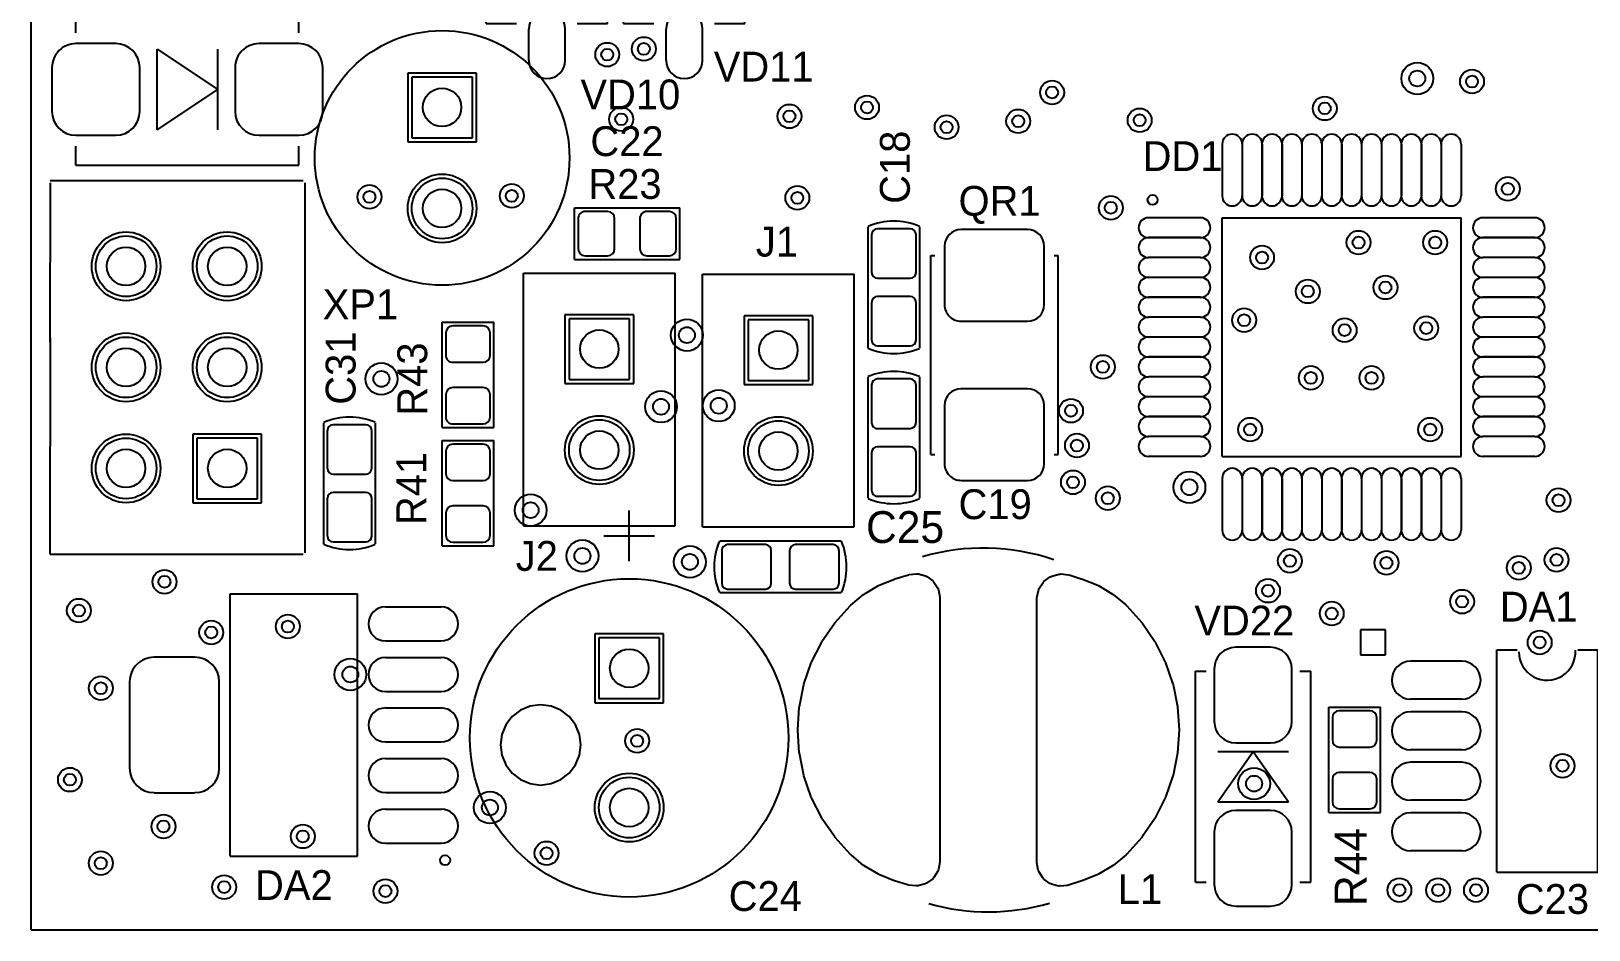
# Model space of a CAD drawing. Header units: millimetres. Extents: x 50.8 to 111.8, y 76.2 to 121.4.
# Drawn here: x 50.8 to 89.94, y 76.2 to 98.79 of the extents above; entities that cross this region are included whole.
import ezdxf

# ---------------------------------------------------------------- set-up
doc = ezdxf.new("R2010")
doc.units = ezdxf.units.MM
for name, color, linetype in [('KeepOutLayer', 6, 'Continuous'), ('MultiLayer', 9, 'Continuous'), ('TopOverlay', 2, 'Continuous'), ('TopSolder', 216, 'Continuous')]:
    doc.layers.add(name, color=color, linetype=linetype)

# ---------------------------------------------------------------- blocks, each defined once
blk = doc.blocks.new('CC0603_3M_19')
at = {"layer": 'TopOverlay'}
for p, q in [((-1.526, 0.65), (1.524, 0.65)), ((-1.524, -0.648), (1.524, -0.648))]:
    blk.add_line(p, q, dxfattribs=at)
for centre, start, end in [((0.013, 0), 157.2, 202.7), ((-0.013, 0), 337.3, 22.8)]:
    blk.add_arc(centre, 1.676, start, end, dxfattribs=at)
at = {"layer": 'TopSolder'}
for p, q in [((-1.473, 0.411), (-1.473, -0.411)), ((-0.376, 0.559), (-1.326, 0.559)), ((-0.229, -0.411), (-0.229, 0.411)), ((0.229, 0.411), (0.229, -0.411)), ((1.326, 0.559), (0.376, 0.559)), ((1.473, -0.411), (1.473, 0.411)), ((-1.326, -0.559), (-0.376, -0.559)), ((0.376, -0.559), (1.326, -0.559))]:
    blk.add_line(p, q, dxfattribs=at)
for centre in [(-0.851, 0), (0.851, 0)]:
    blk.add_circle(centre, 0, dxfattribs=at)
for centre, start, end in [((-1.326, 0.411), 90, 180), ((-0.376, 0.411), 0, 90), ((0.376, 0.411), 90, 180), ((1.326, 0.411), 0, 90), ((-1.326, -0.411), 180, 270), ((-0.376, -0.411), 270, 0), ((0.376, -0.411), 180, 270), ((1.326, -0.411), 270, 0)]:
    blk.add_arc(centre, 0.147, start, end, dxfattribs=at)
blk = doc.blocks.new('CC0603_3M_20')
at = {"layer": 'TopOverlay'}
for p, q in [((1.524, 0.65), (-1.526, 0.65)), ((1.524, -0.648), (-1.524, -0.648))]:
    blk.add_line(p, q, dxfattribs=at)
for centre, start, end in [((0.013, 0), 157.2, 202.7), ((-0.013, 0), 337.3, 22.8)]:
    blk.add_arc(centre, 1.676, start, end, dxfattribs=at)
at = {"layer": 'TopSolder'}
for p, q in [((-1.473, 0.411), (-1.473, -0.411)), ((-0.376, 0.559), (-1.326, 0.559)), ((-0.229, -0.411), (-0.229, 0.411)), ((0.229, 0.411), (0.229, -0.411)), ((1.326, 0.559), (0.376, 0.559)), ((1.473, -0.411), (1.473, 0.411)), ((-1.326, -0.559), (-0.376, -0.559)), ((0.376, -0.559), (1.326, -0.559))]:
    blk.add_line(p, q, dxfattribs=at)
for centre in [(-0.851, 0), (0.851, 0)]:
    blk.add_circle(centre, 0, dxfattribs=at)
for centre, start, end in [((-1.326, 0.411), 90, 180), ((-0.376, 0.411), 0, 90), ((0.376, 0.411), 90, 180), ((1.326, 0.411), 0, 90), ((-1.326, -0.411), 180, 270), ((-0.376, -0.411), 270, 0), ((0.376, -0.411), 180, 270), ((1.326, -0.411), 270, 0)]:
    blk.add_arc(centre, 0.147, start, end, dxfattribs=at)
blk = doc.blocks.new('CC20X2_54_23')
at = {"layer": 'MultiLayer'}
for p, q in [((-0.762, 0.762), (-0.762, -0.762)), ((0.762, 0.762), (-0.762, 0.762)), ((0.762, -0.762), (0.762, 0.762)), ((-0.762, -0.762), (0.762, -0.762))]:
    blk.add_line(p, q, dxfattribs=at)
for centre, radius in [((0, 0), 0.4826), ((2.54, 0), 0.762), ((2.54, 0), 0.4826)]:
    blk.add_circle(centre, radius, dxfattribs=at)
at = {"layer": 'TopOverlay'}
for p, q in [((-3.048, -0.635), (-3.048, 0.635)), ((-2.413, 0), (-3.683, 0))]:
    blk.add_line(p, q, dxfattribs=at)
blk.add_circle((1.27, 0), 3.2, dxfattribs=at)
at = {"layer": 'TopSolder'}
for p, q in [((-0.8636, 0.8636), (-0.8636, -0.8636)), ((0.8636, 0.8636), (-0.8636, 0.8636)), ((0.8636, -0.8636), (0.8636, 0.8636)), ((-0.8636, -0.8636), (0.8636, -0.8636))]:
    blk.add_line(p, q, dxfattribs=at)
for centre, radius in [((2.54, 0), 0.8636), ((0, 0), 0.4826), ((2.54, 0), 0.4826)]:
    blk.add_circle(centre, radius, dxfattribs=at)
blk = doc.blocks.new('CC8X3_5_25')
at = {"layer": 'MultiLayer'}
for p, q in [((-0.762, 0.762), (-0.762, -0.762)), ((0.762, 0.762), (-0.762, 0.762)), ((0.762, -0.762), (0.762, 0.762)), ((-0.762, -0.762), (0.762, -0.762))]:
    blk.add_line(p, q, dxfattribs=at)
for centre, radius in [((0, 0), 0.483), ((3.5, 0), 0.762), ((3.5, 0), 0.483)]:
    blk.add_circle(centre, radius, dxfattribs=at)
at = {"layer": 'TopOverlay'}
for p, q in [((-3.33, -0.635), (-3.33, 0.635)), ((-2.695, 0), (-3.965, 0))]:
    blk.add_line(p, q, dxfattribs=at)
blk.add_circle((1.75, 0), 4, dxfattribs=at)
at = {"layer": 'TopSolder'}
for p, q in [((-0.864, 0.864), (-0.864, -0.864)), ((0.864, 0.864), (-0.864, 0.864)), ((0.864, -0.864), (0.864, 0.864)), ((-0.864, -0.864), (0.864, -0.864))]:
    blk.add_line(p, q, dxfattribs=at)
for centre, radius in [((3.5, 0), 0.864), ((0, 0), 0.483), ((3.5, 0), 0.483)]:
    blk.add_circle(centre, radius, dxfattribs=at)
blk = doc.blocks.new('CC0603_3M_31')
at = {"layer": 'TopOverlay'}
for p, q in [((-1.526, 0.65), (1.524, 0.65)), ((-1.524, -0.648), (1.524, -0.648))]:
    blk.add_line(p, q, dxfattribs=at)
for centre, start, end in [((0.013, 0), 157.2, 202.7), ((-0.013, 0), 337.3, 22.8)]:
    blk.add_arc(centre, 1.676, start, end, dxfattribs=at)
at = {"layer": 'TopSolder'}
for p, q in [((-1.473, 0.411), (-1.473, -0.411)), ((-0.376, 0.559), (-1.326, 0.559)), ((-0.229, -0.411), (-0.229, 0.411)), ((0.229, 0.411), (0.229, -0.411)), ((1.326, 0.559), (0.376, 0.559)), ((1.473, -0.411), (1.473, 0.411)), ((-1.326, -0.559), (-0.376, -0.559)), ((0.376, -0.559), (1.326, -0.559))]:
    blk.add_line(p, q, dxfattribs=at)
for centre in [(-0.851, 0), (0.851, 0)]:
    blk.add_circle(centre, 0, dxfattribs=at)
for centre, start, end in [((-1.326, 0.411), 90, 180), ((-0.376, 0.411), 0, 90), ((0.376, 0.411), 90, 180), ((1.326, 0.411), 0, 90), ((-1.326, -0.411), 180, 270), ((-0.376, -0.411), 270, 0), ((0.376, -0.411), 180, 270), ((1.326, -0.411), 270, 0)]:
    blk.add_arc(centre, 0.147, start, end, dxfattribs=at)
blk = doc.blocks.new('SO_8_32')
at = {"layer": 'TopOverlay'}
for p, q in [((-0.762, 3.556), (-0.762, 4.064)), ((4.826, 4.064), (-0.762, 4.064)), ((4.826, 1.524), (4.826, 4.064)), ((-0.762, 1.524), (-0.762, 2.032)), ((4.826, 1.524), (-0.762, 1.524)), ((-0.635, -1.27), (-1.27, -1.27)), ((-1.27, -1.27), (-1.27, -1.905)), ((-0.635, -1.905), (-0.635, -1.27)), ((-1.27, -1.905), (-0.635, -1.905))]:
    blk.add_line(p, q, dxfattribs=at)
blk.add_arc((-0.71, 2.79), 0.71, 270, 93.8997, dxfattribs=at)
at = {"layer": 'TopSolder'}
for p, q in [((-0.477, 6.229), (-0.477, 4.947)), ((0.477, 6.229), (0.477, 4.947)), ((0.793, 6.229), (0.793, 4.947)), ((1.747, 6.229), (1.747, 4.947)), ((2.063, 6.229), (2.063, 4.947)), ((3.017, 6.229), (3.017, 4.947)), ((3.333, 6.229), (3.333, 4.947)), ((4.287, 6.229), (4.287, 4.947)), ((-0.477, 0.641), (-0.477, -0.641)), ((0.477, 0.641), (0.477, -0.641)), ((0.793, 0.641), (0.793, -0.641)), ((1.747, 0.641), (1.747, -0.641)), ((2.063, 0.641), (2.063, -0.641)), ((3.017, 0.641), (3.017, -0.641)), ((3.333, 0.641), (3.333, -0.641)), ((4.287, 0.641), (4.287, -0.641))]:
    blk.add_line(p, q, dxfattribs=at)
for centre in [(0, 5.588), (1.27, 5.588), (2.54, 5.588), (3.81, 5.588), (0, 0), (1.27, 0), (2.54, 0), (3.81, 0)]:
    blk.add_circle(centre, 0, dxfattribs=at)
for centre, start, end in [((0, 6.229), 360, 180), ((1.27, 6.229), 360, 180), ((2.54, 6.229), 360, 180), ((3.81, 6.229), 360, 180), ((0, 4.947), 180, 360), ((1.27, 4.947), 180, 360), ((2.54, 4.947), 180, 360), ((3.81, 4.947), 180, 360), ((0, 0.641), 360, 180), ((1.27, 0.641), 360, 180), ((2.54, 0.641), 360, 180), ((3.81, 0.641), 360, 180), ((0, -0.641), 180, 360), ((1.27, -0.641), 180, 360), ((2.54, -0.641), 180, 360), ((3.81, -0.641), 180, 360)]:
    blk.add_arc(centre, 0.477, start, end, dxfattribs=at)
blk = doc.blocks.new('SOT223_6_33')
at = {"layer": 'TopOverlay'}
for p, q in [((-1.6, 3.3), (-1.6, -3.3)), ((1.6, 3.3), (-1.6, 3.3)), ((1.6, 3.3), (1.6, -3.3)), ((1.6, -3.3), (-1.6, -3.3))]:
    blk.add_line(p, q, dxfattribs=at)
blk.add_circle((-3.8, 3.4), 0.125, dxfattribs=at)
at = {"layer": 'TopSolder'}
for p, q in [((-2.3, 2.967), (-3.7, 2.967)), ((-2.3, 2.113), (-3.7, 2.113)), ((-2.3, 1.697), (-3.7, 1.697)), ((3.512, 1.702), (2.488, 1.702)), ((-2.3, 0.843), (-3.7, 0.843)), ((1.873, 1.087), (1.873, -1.087)), ((4.127, -1.087), (4.127, 1.087)), ((-2.3, 0.427), (-3.7, 0.427)), ((-2.3, -0.427), (-3.7, -0.427)), ((-2.3, -0.843), (-3.7, -0.843)), ((-2.3, -1.697), (-3.7, -1.697)), ((2.488, -1.702), (3.512, -1.702)), ((-2.3, -2.113), (-3.7, -2.113)), ((-2.3, -2.967), (-3.7, -2.967))]:
    blk.add_line(p, q, dxfattribs=at)
for centre in [(-3, 2.54), (-3, 1.27), (-3, 0), (3, 0), (-3, -1.27), (-3, -2.54)]:
    blk.add_circle(centre, 0, dxfattribs=at)
for centre, radius, start, end in [((-3.7, 2.54), 0.427, 90, 270), ((-2.3, 2.54), 0.427, 270, 90), ((-3.7, 1.27), 0.427, 90, 270), ((-2.3, 1.27), 0.427, 270, 90), ((2.488, 1.087), 0.614, 90, 180), ((3.512, 1.087), 0.614, 0, 90), ((-3.7, 0), 0.427, 90, 270), ((-2.3, 0), 0.427, 270, 90), ((-3.7, -1.27), 0.427, 90, 270), ((-2.3, -1.27), 0.427, 270, 90), ((2.488, -1.087), 0.614, 180, 270), ((3.512, -1.087), 0.614, 270, 0), ((-3.7, -2.54), 0.427, 90, 270), ((-2.3, -2.54), 0.427, 270, 90)]:
    blk.add_arc(centre, radius, start, end, dxfattribs=at)
blk = doc.blocks.new('LQFP48_34')
at = {"layer": 'TopOverlay'}
for p, q in [((-3, 3), (3, 3)), ((-3, -3), (-3, 3)), ((3, -3), (3, 3)), ((-3, -3), (3, -3))]:
    blk.add_line(p, q, dxfattribs=at)
for centre, radius in [((-4.75, 3.45), 0.125), ((-2, 2), 0.3)]:
    blk.add_circle(centre, radius, dxfattribs=at)
at = {"layer": 'TopSolder'}
for p, q in [((-3.002, 4.85), (-3.002, 3.55)), ((-2.502, 4.85), (-2.502, 3.55)), ((-2.498, 4.85), (-2.498, 3.55)), ((-2.002, 4.85), (-2.002, 3.55)), ((-1.998, 4.85), (-1.998, 3.55)), ((-1.502, 4.85), (-1.502, 3.55)), ((-1.498, 4.85), (-1.498, 3.55)), ((-1.002, 4.85), (-1.002, 3.55)), ((-0.998, 4.85), (-0.998, 3.55)), ((-0.502, 4.85), (-0.502, 3.55)), ((-0.498, 4.85), (-0.498, 3.55)), ((-0.002, 4.85), (-0.002, 3.55)), ((0.002, 4.85), (0.002, 3.55)), ((0.498, 4.85), (0.498, 3.55)), ((0.502, 4.85), (0.502, 3.55)), ((0.998, 4.85), (0.998, 3.55)), ((1.002, 4.85), (1.002, 3.55)), ((1.498, 4.85), (1.498, 3.55)), ((1.502, 4.85), (1.502, 3.55)), ((1.998, 4.85), (1.998, 3.55)), ((2.002, 4.85), (2.002, 3.55)), ((2.498, 4.85), (2.498, 3.55)), ((2.502, 4.85), (2.502, 3.55)), ((3.002, 4.85), (3.002, 3.55)), ((-3.55, 3.002), (-4.85, 3.002)), ((4.85, 3.002), (3.55, 3.002)), ((-3.55, 2.502), (-4.85, 2.502)), ((-3.55, 2.498), (-4.85, 2.498)), ((4.85, 2.502), (3.55, 2.502)), ((4.85, 2.498), (3.55, 2.498)), ((-3.55, 2.002), (-4.85, 2.002)), ((-3.55, 1.998), (-4.85, 1.998)), ((4.85, 2.002), (3.55, 2.002)), ((4.85, 1.998), (3.55, 1.998)), ((-3.55, 1.502), (-4.85, 1.502)), ((-3.55, 1.498), (-4.85, 1.498)), ((4.85, 1.502), (3.55, 1.502)), ((4.85, 1.498), (3.55, 1.498)), ((-3.55, 1.002), (-4.85, 1.002)), ((-3.55, 0.998), (-4.85, 0.998)), ((4.85, 1.002), (3.55, 1.002)), ((4.85, 0.998), (3.55, 0.998)), ((-3.55, 0.502), (-4.85, 0.502)), ((-3.55, 0.498), (-4.85, 0.498)), ((4.85, 0.502), (3.55, 0.502)), ((4.85, 0.498), (3.55, 0.498)), ((-3.55, 0.002), (-4.85, 0.002)), ((4.85, 0.002), (3.55, 0.002)), ((-3.55, -0.002), (-4.85, -0.002)), ((4.85, -0.002), (3.55, -0.002)), ((-3.55, -0.498), (-4.85, -0.498)), ((-3.55, -0.502), (-4.85, -0.502)), ((4.85, -0.498), (3.55, -0.498)), ((4.85, -0.502), (3.55, -0.502)), ((-3.55, -0.998), (-4.85, -0.998)), ((-3.55, -1.002), (-4.85, -1.002)), ((4.85, -0.998), (3.55, -0.998)), ((4.85, -1.002), (3.55, -1.002)), ((-3.55, -1.498), (-4.85, -1.498)), ((-3.55, -1.502), (-4.85, -1.502)), ((4.85, -1.498), (3.55, -1.498)), ((4.85, -1.502), (3.55, -1.502)), ((-3.55, -1.998), (-4.85, -1.998)), ((-3.55, -2.002), (-4.85, -2.002)), ((4.85, -1.998), (3.55, -1.998)), ((4.85, -2.002), (3.55, -2.002)), ((-3.55, -2.498), (-4.85, -2.498)), ((-3.55, -2.502), (-4.85, -2.502)), ((4.85, -2.498), (3.55, -2.498)), ((4.85, -2.502), (3.55, -2.502)), ((-3.55, -3.002), (-4.85, -3.002)), ((4.85, -3.002), (3.55, -3.002)), ((-3.002, -3.55), (-3.002, -4.85)), ((-2.502, -3.55), (-2.502, -4.85)), ((-2.498, -3.55), (-2.498, -4.85)), ((-2.002, -3.55), (-2.002, -4.85)), ((-1.998, -3.55), (-1.998, -4.85)), ((-1.502, -3.55), (-1.502, -4.85)), ((-1.498, -3.55), (-1.498, -4.85)), ((-1.002, -3.55), (-1.002, -4.85)), ((-0.998, -3.55), (-0.998, -4.85)), ((-0.502, -3.55), (-0.502, -4.85)), ((-0.498, -3.55), (-0.498, -4.85)), ((-0.002, -3.55), (-0.002, -4.85)), ((0.002, -3.55), (0.002, -4.85)), ((0.498, -3.55), (0.498, -4.85)), ((0.502, -3.55), (0.502, -4.85)), ((0.998, -3.55), (0.998, -4.85)), ((1.002, -3.55), (1.002, -4.85)), ((1.498, -3.55), (1.498, -4.85)), ((1.502, -3.55), (1.502, -4.85)), ((1.998, -3.55), (1.998, -4.85)), ((2.002, -3.55), (2.002, -4.85)), ((2.498, -3.55), (2.498, -4.85)), ((2.502, -3.55), (2.502, -4.85)), ((3.002, -3.55), (3.002, -4.85))]:
    blk.add_line(p, q, dxfattribs=at)
for centre in [(-2.75, 4.2), (-2.25, 4.2), (-1.75, 4.2), (-1.25, 4.2), (-0.75, 4.2), (-0.25, 4.2), (0.25, 4.2), (0.75, 4.2), (1.25, 4.2), (1.75, 4.2), (2.25, 4.2), (2.75, 4.2), (-4.2, 2.75), (4.2, 2.75), (-4.2, 2.25), (4.2, 2.25), (-4.2, 1.75), (4.2, 1.75), (-4.2, 1.25), (4.2, 1.25), (-4.2, 0.75), (4.2, 0.75), (-4.2, 0.25), (4.2, 0.25), (-4.2, -0.25), (4.2, -0.25), (-4.2, -0.75), (4.2, -0.75), (-4.2, -1.25), (4.2, -1.25), (-4.2, -1.75), (4.2, -1.75), (-4.2, -2.25), (4.2, -2.25), (-4.2, -2.75), (4.2, -2.75), (-2.75, -4.2), (-2.25, -4.2), (-1.75, -4.2), (-1.25, -4.2), (-0.75, -4.2), (-0.25, -4.2), (0.25, -4.2), (0.75, -4.2), (1.25, -4.2), (1.75, -4.2), (2.25, -4.2), (2.75, -4.2)]:
    blk.add_circle(centre, 0, dxfattribs=at)
for centre, start, end in [((-2.75, 4.85), 0, 180), ((-2.25, 4.85), 0, 180), ((-1.75, 4.85), 0, 180), ((-1.25, 4.85), 0, 180), ((-0.75, 4.85), 0, 180), ((-0.25, 4.85), 0, 180), ((0.25, 4.85), 0, 180), ((0.75, 4.85), 0, 180), ((1.25, 4.85), 0, 180), ((1.75, 4.85), 0, 180), ((2.25, 4.85), 0, 180), ((2.75, 4.85), 0, 180), ((-2.75, 3.55), 180, 0), ((-2.25, 3.55), 180, 0), ((-1.75, 3.55), 180, 0), ((-1.25, 3.55), 180, 0), ((-0.75, 3.55), 180, 0), ((-0.25, 3.55), 180, 0), ((0.25, 3.55), 180, 0), ((0.75, 3.55), 180, 0), ((1.25, 3.55), 180, 0), ((1.75, 3.55), 180, 0), ((2.25, 3.55), 180, 0), ((2.75, 3.55), 180, 0), ((-4.85, 2.75), 90, 270), ((-3.55, 2.75), 270, 90), ((3.55, 2.75), 90, 270), ((4.85, 2.75), 270, 90), ((-4.85, 2.25), 90, 270), ((-3.55, 2.25), 270, 90), ((3.55, 2.25), 90, 270), ((4.85, 2.25), 270, 90), ((-4.85, 1.75), 90, 270), ((-3.55, 1.75), 270, 90), ((3.55, 1.75), 90, 270), ((4.85, 1.75), 270, 90), ((-4.85, 1.25), 90, 270), ((-3.55, 1.25), 270, 90), ((3.55, 1.25), 90, 270), ((4.85, 1.25), 270, 90), ((-4.85, 0.75), 90, 270), ((-3.55, 0.75), 270, 90), ((3.55, 0.75), 90, 270), ((4.85, 0.75), 270, 90), ((-4.85, 0.25), 90, 270), ((-3.55, 0.25), 270, 90), ((3.55, 0.25), 90, 270), ((4.85, 0.25), 270, 90), ((-4.85, -0.25), 90, 270), ((-3.55, -0.25), 270, 90), ((3.55, -0.25), 90, 270), ((4.85, -0.25), 270, 90), ((-4.85, -0.75), 90, 270), ((-3.55, -0.75), 270, 90), ((3.55, -0.75), 90, 270), ((4.85, -0.75), 270, 90), ((-4.85, -1.25), 90, 270), ((-3.55, -1.25), 270, 90), ((3.55, -1.25), 90, 270), ((4.85, -1.25), 270, 90), ((-4.85, -1.75), 90, 270), ((-3.55, -1.75), 270, 90), ((3.55, -1.75), 90, 270), ((4.85, -1.75), 270, 90), ((-4.85, -2.25), 90, 270), ((-3.55, -2.25), 270, 90), ((3.55, -2.25), 90, 270), ((4.85, -2.25), 270, 90), ((-4.85, -2.75), 90, 270), ((-3.55, -2.75), 270, 90), ((3.55, -2.75), 90, 270), ((4.85, -2.75), 270, 90), ((-2.75, -3.55), 0, 180), ((-2.25, -3.55), 0, 180), ((-1.75, -3.55), 0, 180), ((-1.25, -3.55), 0, 180), ((-0.75, -3.55), 0, 180), ((-0.25, -3.55), 0, 180), ((0.25, -3.55), 0, 180), ((0.75, -3.55), 0, 180), ((1.25, -3.55), 0, 180), ((1.75, -3.55), 0, 180), ((2.25, -3.55), 0, 180), ((2.75, -3.55), 0, 180), ((-2.75, -4.85), 180, 0), ((-2.25, -4.85), 180, 0), ((-1.75, -4.85), 180, 0), ((-1.25, -4.85), 180, 0), ((-0.75, -4.85), 180, 0), ((-0.25, -4.85), 180, 0), ((0.25, -4.85), 180, 0), ((0.75, -4.85), 180, 0), ((1.25, -4.85), 180, 0), ((1.75, -4.85), 180, 0), ((2.25, -4.85), 180, 0), ((2.75, -4.85), 180, 0)]:
    blk.add_arc(centre, 0.252, start, end, dxfattribs=at)
blk = doc.blocks.new('PIN2W_44')
at = {"layer": 'MultiLayer'}
for p, q in [((-0.762, 0.762), (-0.762, -0.762)), ((0.762, 0.762), (-0.762, 0.762)), ((0.762, -0.762), (0.762, 0.762)), ((-0.762, -0.762), (0.762, -0.762))]:
    blk.add_line(p, q, dxfattribs=at)
for centre, radius in [((0, 0), 0.4826), ((2.54, 0), 0.762), ((2.54, 0), 0.4826)]:
    blk.add_circle(centre, radius, dxfattribs=at)
at = {"layer": 'TopOverlay'}
for p, q in [((-1.905, -1.905), (-1.905, 1.905)), ((0.635, 1.905), (-1.905, 1.905)), ((4.445, 1.905), (0.635, 1.905)), ((4.445, -1.905), (4.445, 1.905)), ((4.445, -1.905), (-1.905, -1.905))]:
    blk.add_line(p, q, dxfattribs=at)
at = {"layer": 'TopSolder'}
for p, q in [((-0.8636, 0.8636), (-0.8636, -0.8636)), ((0.8636, 0.8636), (-0.8636, 0.8636)), ((0.8636, -0.8636), (0.8636, 0.8636)), ((-0.8636, -0.8636), (0.8636, -0.8636))]:
    blk.add_line(p, q, dxfattribs=at)
for centre, radius in [((2.54, 0), 0.8636), ((0, 0), 0.4826), ((2.54, 0), 0.4826)]:
    blk.add_circle(centre, radius, dxfattribs=at)
blk = doc.blocks.new('SDR0805_45')
at = {"layer": 'TopOverlay'}
for centre, start, end in [((-0.127, -0.889), 71.1, 106.3), ((0, 0.889), 254.1, 286.3)]:
    blk.add_arc(centre, 5.462, start, end, dxfattribs=at)
at = {"layer": 'TopSolder'}
for p, q in [((-1.99, 3.906), (-1.805, 3.928)), ((-1.805, 3.928), (-1.784, 3.922)), ((-1.784, 3.922), (-1.764, 3.925)), ((-1.764, 3.925), (-1.583, 3.877)), ((1.592, 3.87), (1.777, 3.919)), ((1.777, 3.919), (1.798, 3.917)), ((1.798, 3.917), (1.818, 3.922)), ((1.818, 3.922), (2.009, 3.9)), ((-3.121, 3.415), (-2.762, 3.629)), ((-2.762, 3.629), (-2.753, 3.63)), ((-2.753, 3.63), (-2.747, 3.637)), ((-2.747, 3.637), (-2.359, 3.792)), ((-2.359, 3.792), (-2.354, 3.792)), ((-2.354, 3.792), (-2.35, 3.795)), ((-2.35, 3.795), (-2.01, 3.902)), ((-2.01, 3.902), (-1.999, 3.901)), ((-1.999, 3.901), (-1.99, 3.906)), ((-1.583, 3.877), (-1.567, 3.864)), ((-1.567, 3.864), (-1.546, 3.859)), ((-1.546, 3.859), (-1.396, 3.749)), ((-1.396, 3.749), (-1.385, 3.731)), ((-1.385, 3.731), (-1.368, 3.719)), ((-1.368, 3.719), (-1.269, 3.561)), ((-1.269, 3.561), (-1.265, 3.541)), ((-1.265, 3.541), (-1.254, 3.523)), ((-1.254, 3.523), (-1.219, 3.34)), ((1.255, 3.508), (1.266, 3.526)), ((1.266, 3.526), (1.27, 3.547)), ((1.27, 3.547), (1.372, 3.709)), ((1.372, 3.709), (1.389, 3.721)), ((1.389, 3.721), (1.4, 3.739)), ((1.4, 3.739), (1.555, 3.853)), ((1.555, 3.853), (1.575, 3.858)), ((1.575, 3.858), (1.592, 3.87)), ((2.009, 3.9), (2.018, 3.895)), ((2.018, 3.895), (2.029, 3.896)), ((2.029, 3.896), (2.358, 3.793)), ((2.358, 3.793), (2.362, 3.79)), ((2.362, 3.79), (2.366, 3.79)), ((2.366, 3.79), (2.75, 3.636)), ((2.75, 3.636), (2.756, 3.63)), ((2.756, 3.63), (2.765, 3.629)), ((2.765, 3.629), (3.12, 3.417)), ((-3.469, 3.126), (-3.463, 3.132)), ((-3.463, 3.132), (-3.459, 3.134)), ((-3.459, 3.134), (-3.457, 3.138)), ((-3.457, 3.138), (-3.135, 3.405)), ((-3.135, 3.405), (-3.127, 3.408)), ((-3.127, 3.408), (-3.121, 3.415)), ((-1.219, 3.34), (-1.221, 3.329)), ((-1.221, 3.329), (-1.217, 3.319)), ((-1.217, 3.319), (-1.217, -3.299)), ((1.217, 3.299), (1.221, 3.309)), ((1.217, -3.319), (1.217, 3.299)), ((1.219, 3.32), (1.255, 3.508)), ((1.221, 3.309), (1.219, 3.32)), ((3.12, 3.417), (3.125, 3.41)), ((3.125, 3.41), (3.134, 3.407)), ((3.134, 3.407), (3.451, 3.143)), ((3.451, 3.143), (3.453, 3.139)), ((3.453, 3.139), (3.457, 3.138)), ((3.457, 3.138), (3.469, 3.126)), ((-3.853, 2.7), (-3.474, 3.121)), ((-3.474, 3.121), (-3.471, 3.123)), ((-3.471, 3.123), (-3.469, 3.126)), ((3.469, 3.126), (3.471, 3.123)), ((3.471, 3.123), (3.474, 3.121)), ((3.474, 3.121), (3.853, 2.7)), ((-4.181, 2.222), (-3.862, 2.689)), ((-3.862, 2.689), (-3.855, 2.693)), ((-3.855, 2.693), (-3.853, 2.7)), ((3.853, 2.7), (3.855, 2.693)), ((3.855, 2.693), (3.862, 2.689)), ((3.862, 2.689), (4.181, 2.222)), ((-4.443, 1.704), (-4.189, 2.209)), ((-4.189, 2.209), (-4.183, 2.214)), ((-4.183, 2.214), (-4.181, 2.222)), ((4.181, 2.222), (4.183, 2.214)), ((4.183, 2.214), (4.189, 2.209)), ((4.189, 2.209), (4.443, 1.704)), ((-4.634, 1.155), (-4.449, 1.69)), ((-4.449, 1.69), (-4.444, 1.696)), ((-4.444, 1.696), (-4.443, 1.704)), ((4.443, 1.704), (4.444, 1.696)), ((4.444, 1.696), (4.449, 1.69)), ((4.449, 1.69), (4.634, 1.155)), ((-4.75, 0.587), (-4.638, 1.141)), ((-4.638, 1.141), (-4.633, 1.148)), ((-4.633, 1.148), (-4.634, 1.155)), ((4.634, 1.155), (4.633, 1.148)), ((4.633, 1.148), (4.638, 1.141)), ((4.638, 1.141), (4.75, 0.586)), ((-4.789, 0.007), (-4.752, 0.572)), ((-4.752, 0.572), (-4.748, 0.579)), ((-4.748, 0.579), (-4.75, 0.587)), ((4.75, 0.586), (4.748, 0.579)), ((4.748, 0.579), (4.752, 0.572)), ((4.752, 0.572), (4.789, 0.007)), ((-4.787, 0), (-4.789, 0.007)), ((-4.789, -0.007), (-4.787, 0)), ((4.789, 0.007), (4.787, 0)), ((-4.752, -0.572), (-4.789, -0.007)), ((4.789, -0.007), (4.752, -0.572)), ((4.787, 0), (4.789, -0.007)), ((-4.748, -0.579), (-4.752, -0.572)), ((-4.75, -0.586), (-4.748, -0.579)), ((-4.638, -1.141), (-4.75, -0.586)), ((4.75, -0.587), (4.638, -1.141)), ((4.752, -0.572), (4.748, -0.579)), ((4.748, -0.579), (4.75, -0.587)), ((-4.633, -1.148), (-4.638, -1.141)), ((-4.634, -1.155), (-4.633, -1.148)), ((-4.449, -1.69), (-4.634, -1.155)), ((4.634, -1.155), (4.449, -1.69)), ((4.638, -1.141), (4.633, -1.148)), ((4.633, -1.148), (4.634, -1.155)), ((-4.444, -1.696), (-4.449, -1.69)), ((-4.443, -1.704), (-4.444, -1.696)), ((-4.189, -2.209), (-4.443, -1.704)), ((4.443, -1.704), (4.189, -2.209)), ((4.444, -1.696), (4.443, -1.704)), ((4.449, -1.69), (4.444, -1.696)), ((-4.183, -2.214), (-4.189, -2.209)), ((-4.181, -2.222), (-4.183, -2.214)), ((-3.862, -2.689), (-4.181, -2.222)), ((4.181, -2.222), (3.862, -2.689)), ((4.183, -2.214), (4.181, -2.222)), ((4.189, -2.209), (4.183, -2.214)), ((-3.855, -2.693), (-3.862, -2.689)), ((-3.853, -2.7), (-3.855, -2.693)), ((-3.474, -3.121), (-3.853, -2.7)), ((3.853, -2.7), (3.474, -3.121)), ((3.855, -2.693), (3.853, -2.7)), ((3.862, -2.689), (3.855, -2.693)), ((-3.471, -3.123), (-3.474, -3.121)), ((-3.469, -3.126), (-3.471, -3.123)), ((-3.457, -3.138), (-3.469, -3.126)), ((3.469, -3.126), (3.463, -3.132)), ((3.471, -3.123), (3.469, -3.126)), ((3.474, -3.121), (3.471, -3.123)), ((-3.453, -3.139), (-3.457, -3.138)), ((-3.451, -3.143), (-3.453, -3.139)), ((-3.134, -3.407), (-3.451, -3.143)), ((-3.125, -3.41), (-3.134, -3.407)), ((-3.12, -3.417), (-3.125, -3.41)), ((-2.765, -3.629), (-3.12, -3.417)), ((-1.255, -3.508), (-1.266, -3.526)), ((-1.219, -3.32), (-1.255, -3.508)), ((-1.217, -3.299), (-1.221, -3.309)), ((-1.221, -3.309), (-1.219, -3.32)), ((1.221, -3.329), (1.217, -3.319)), ((1.219, -3.34), (1.221, -3.329)), ((1.254, -3.523), (1.219, -3.34)), ((3.121, -3.415), (2.762, -3.629)), ((3.127, -3.408), (3.121, -3.415)), ((3.135, -3.405), (3.127, -3.408)), ((3.457, -3.138), (3.135, -3.405)), ((3.459, -3.134), (3.457, -3.138)), ((3.463, -3.132), (3.459, -3.134)), ((-2.756, -3.63), (-2.765, -3.629)), ((-2.75, -3.636), (-2.756, -3.63)), ((-2.366, -3.79), (-2.75, -3.636)), ((-2.362, -3.79), (-2.366, -3.79)), ((-2.358, -3.793), (-2.362, -3.79)), ((-2.029, -3.896), (-2.358, -3.793)), ((-2.018, -3.895), (-2.029, -3.896)), ((-2.009, -3.9), (-2.018, -3.895)), ((-1.818, -3.922), (-2.009, -3.9)), ((-1.592, -3.87), (-1.777, -3.919)), ((-1.575, -3.858), (-1.592, -3.87)), ((-1.555, -3.853), (-1.575, -3.858)), ((-1.4, -3.739), (-1.555, -3.853)), ((-1.389, -3.721), (-1.4, -3.739)), ((-1.372, -3.709), (-1.389, -3.721)), ((-1.27, -3.547), (-1.372, -3.709)), ((-1.266, -3.526), (-1.27, -3.547)), ((1.265, -3.541), (1.254, -3.523)), ((1.269, -3.561), (1.265, -3.541)), ((1.368, -3.719), (1.269, -3.561)), ((1.385, -3.731), (1.368, -3.719)), ((1.396, -3.749), (1.385, -3.731)), ((1.546, -3.859), (1.396, -3.749)), ((1.567, -3.864), (1.546, -3.859)), ((1.583, -3.877), (1.567, -3.864)), ((1.764, -3.925), (1.583, -3.877)), ((1.99, -3.906), (1.805, -3.928)), ((1.999, -3.901), (1.99, -3.906)), ((2.01, -3.902), (1.999, -3.901)), ((2.35, -3.795), (2.01, -3.902)), ((2.354, -3.792), (2.35, -3.795)), ((2.359, -3.792), (2.354, -3.792)), ((2.747, -3.637), (2.359, -3.792)), ((2.753, -3.63), (2.747, -3.637)), ((2.762, -3.629), (2.753, -3.63)), ((-1.798, -3.917), (-1.818, -3.922)), ((-1.777, -3.919), (-1.798, -3.917)), ((1.784, -3.922), (1.764, -3.925)), ((1.805, -3.928), (1.784, -3.922))]:
    blk.add_line(p, q, dxfattribs=at)
blk = doc.blocks.new('AC5032_2_46')
at = {"layer": 'TopOverlay'}
for p, q in [((2.5, 1.6), (-2.5, 1.6)), ((-2.5, 1.5), (-2.5, 1.6)), ((2.5, 1.5), (2.5, 1.6)), ((-2.5, -1.6), (-2.5, -1.5)), ((2.5, -1.6), (2.5, -1.5)), ((2.5, -1.6), (-2.5, -1.6))]:
    blk.add_line(p, q, dxfattribs=at)
at = {"layer": 'TopSolder'}
for p, q in [((-1.265, 1.252), (-2.735, 1.252)), ((2.735, 1.252), (1.265, 1.252)), ((-3.152, 0.835), (-3.152, -0.835)), ((-0.848, -0.835), (-0.848, 0.835)), ((0.848, 0.835), (0.848, -0.835)), ((3.152, -0.835), (3.152, 0.835)), ((-2.735, -1.252), (-1.265, -1.252)), ((1.265, -1.252), (2.735, -1.252))]:
    blk.add_line(p, q, dxfattribs=at)
for centre in [(-2, 0), (2, 0)]:
    blk.add_circle(centre, 0, dxfattribs=at)
for centre, start, end in [((-2.735, 0.835), 90, 180), ((-1.265, 0.835), 0, 90), ((1.265, 0.835), 90, 180), ((2.735, 0.835), 0, 90), ((-2.735, -0.835), 180, 270), ((-1.265, -0.835), 270, 0), ((1.265, -0.835), 180, 270), ((2.735, -0.835), 270, 0)]:
    blk.add_arc(centre, 0.417, start, end, dxfattribs=at)
blk = doc.blocks.new('RC0603_3M_69')
at = {"layer": 'TopOverlay'}
for p, q in [((1.325, 0.65), (-1.325, 0.65)), ((-1.325, 0.65), (-1.325, -0.65)), ((1.325, 0.65), (1.325, -0.65)), ((1.325, -0.65), (-1.325, -0.65))]:
    blk.add_line(p, q, dxfattribs=at)
at = {"layer": 'TopSolder'}
for p, q in [((-0.491, 0.557), (-1.059, 0.557)), ((1.059, 0.557), (0.491, 0.557)), ((-1.231, 0.384), (-1.231, -0.384)), ((-0.318, -0.384), (-0.318, 0.384)), ((0.318, 0.384), (0.318, -0.384)), ((1.231, -0.384), (1.231, 0.384)), ((-1.059, -0.557), (-0.491, -0.557)), ((0.491, -0.557), (1.059, -0.557))]:
    blk.add_line(p, q, dxfattribs=at)
for centre in [(-0.775, 0), (0.775, 0)]:
    blk.add_circle(centre, 0, dxfattribs=at)
for centre, start, end in [((-1.059, 0.384), 90, 180), ((-0.491, 0.384), 0, 90), ((0.491, 0.384), 90, 180), ((1.059, 0.384), 0, 90), ((-1.059, -0.384), 180, 270), ((-0.491, -0.384), 270, 0), ((0.491, -0.384), 180, 270), ((1.059, -0.384), 270, 0)]:
    blk.add_arc(centre, 0.173, start, end, dxfattribs=at)
blk = doc.blocks.new('RC0603_3M_83')
at = {"layer": 'TopOverlay'}
for p, q in [((-1.325, 0.65), (1.325, 0.65)), ((-1.325, 0.65), (-1.325, -0.65)), ((1.325, 0.65), (1.325, -0.65)), ((-1.325, -0.65), (1.325, -0.65))]:
    blk.add_line(p, q, dxfattribs=at)
at = {"layer": 'TopSolder'}
for p, q in [((-0.491, 0.557), (-1.059, 0.557)), ((1.059, 0.557), (0.491, 0.557)), ((-1.231, 0.384), (-1.231, -0.384)), ((-0.318, -0.384), (-0.318, 0.384)), ((0.318, 0.384), (0.318, -0.384)), ((1.231, -0.384), (1.231, 0.384)), ((-1.059, -0.557), (-0.491, -0.557)), ((0.491, -0.557), (1.059, -0.557))]:
    blk.add_line(p, q, dxfattribs=at)
for centre in [(-0.775, 0), (0.775, 0)]:
    blk.add_circle(centre, 0, dxfattribs=at)
for centre, start, end in [((-1.059, 0.384), 90, 180), ((-0.491, 0.384), 0, 90), ((0.491, 0.384), 90, 180), ((1.059, 0.384), 0, 90), ((-1.059, -0.384), 180, 270), ((-0.491, -0.384), 270, 0), ((0.491, -0.384), 180, 270), ((1.059, -0.384), 270, 0)]:
    blk.add_arc(centre, 0.173, start, end, dxfattribs=at)
blk = doc.blocks.new('RC0603_3M_85')
at = {"layer": 'TopOverlay'}
for p, q in [((1.325, 0.65), (-1.325, 0.65)), ((-1.325, -0.65), (-1.325, 0.65)), ((1.325, -0.65), (1.325, 0.65)), ((1.325, -0.65), (-1.325, -0.65))]:
    blk.add_line(p, q, dxfattribs=at)
at = {"layer": 'TopSolder'}
for p, q in [((-0.491, 0.557), (-1.059, 0.557)), ((1.059, 0.557), (0.491, 0.557)), ((-1.231, 0.384), (-1.231, -0.384)), ((-0.318, -0.384), (-0.318, 0.384)), ((0.318, 0.384), (0.318, -0.384)), ((1.231, -0.384), (1.231, 0.384)), ((-1.059, -0.557), (-0.491, -0.557)), ((0.491, -0.557), (1.059, -0.557))]:
    blk.add_line(p, q, dxfattribs=at)
for centre in [(-0.775, 0), (0.775, 0)]:
    blk.add_circle(centre, 0, dxfattribs=at)
for centre, start, end in [((-1.059, 0.384), 90, 180), ((-0.491, 0.384), 0, 90), ((0.491, 0.384), 90, 180), ((1.059, 0.384), 0, 90), ((-1.059, -0.384), 180, 270), ((-0.491, -0.384), 270, 0), ((0.491, -0.384), 180, 270), ((1.059, -0.384), 270, 0)]:
    blk.add_arc(centre, 0.173, start, end, dxfattribs=at)
blk = doc.blocks.new('REPER1_2_87')
at = {"layer": 'TopSolder'}
for p, q in [((-0.504, 0.873), (-0.713, 0.713)), ((-0.261, 0.974), (-0.504, 0.873)), ((0, 1.009), (-0.261, 0.974)), ((0, 1.009), (0, 1.009)), ((0.261, 0.974), (0, 1.009)), ((0.504, 0.873), (0.261, 0.974)), ((0.713, 0.713), (0.504, 0.873)), ((-0.873, 0.504), (-0.974, 0.261)), ((-0.713, 0.713), (-0.873, 0.504)), ((0.873, 0.504), (0.713, 0.713)), ((0.974, 0.261), (0.873, 0.504)), ((-0.974, 0.261), (-1.009, 0)), ((-1.009, 0), (-0.974, -0.261)), ((1.009, 0), (0.974, 0.261)), ((0.974, -0.261), (1.009, 0)), ((-0.974, -0.261), (-0.873, -0.504)), ((0.873, -0.504), (0.974, -0.261)), ((-0.873, -0.504), (-0.713, -0.713)), ((-0.713, -0.713), (-0.504, -0.873)), ((0.504, -0.873), (0.713, -0.713)), ((0.713, -0.713), (0.873, -0.504)), ((-0.504, -0.873), (-0.261, -0.974)), ((-0.261, -0.974), (0, -1.009)), ((0, -1.009), (0.261, -0.974)), ((0, -1.009), (0, -1.009)), ((0.261, -0.974), (0.504, -0.873))]:
    blk.add_line(p, q, dxfattribs=at)
blk = doc.blocks.new('SOT_23_123__97')
at = {"layer": 'TopOverlay'}
for p, q in [((-1.791, 2.54), (-1.791, 1.778)), ((-1.791, 2.54), (-0.775, 2.54)), ((-0.521, 1.27), (-0.521, 0.762)), ((-1.791, 0.254), (-1.791, -0.508)), ((-1.791, -0.508), (-0.775, -0.508))]:
    blk.add_line(p, q, dxfattribs=at)
at = {"layer": 'TopSolder'}
for p, q in [((-0.406, 2.49), (0.381, 2.49)), ((-0.406, 1.574), (0.381, 1.574)), ((-2.718, 1.474), (-1.931, 1.474)), ((-2.718, 0.558), (-1.931, 0.558)), ((-0.406, 0.458), (0.381, 0.458)), ((-0.406, -0.458), (0.381, -0.458))]:
    blk.add_line(p, q, dxfattribs=at)
for centre in [(-0.013, 2.032), (-2.324, 1.016), (-0.013, 0)]:
    blk.add_circle(centre, 0, dxfattribs=at)
for centre, start, end in [((-0.406, 2.032), 90, 270), ((0.381, 2.032), 270, 90), ((-2.718, 1.016), 90, 270), ((-1.931, 1.016), 270, 90), ((-0.406, 0), 90, 270), ((0.381, 0), 270, 90)]:
    blk.add_arc(centre, 0.458, start, end, dxfattribs=at)
blk = doc.blocks.new('SOT_23_123__98')
at = {"layer": 'TopOverlay'}
for p, q in [((-1.791, 2.54), (-1.791, 1.778)), ((-1.791, 2.54), (-0.775, 2.54)), ((-0.521, 1.27), (-0.521, 0.762)), ((-1.791, 0.254), (-1.791, -0.508)), ((-1.791, -0.508), (-0.775, -0.508))]:
    blk.add_line(p, q, dxfattribs=at)
at = {"layer": 'TopSolder'}
for p, q in [((-0.406, 2.49), (0.381, 2.49)), ((-0.406, 1.574), (0.381, 1.574)), ((-2.718, 1.474), (-1.931, 1.474)), ((-2.718, 0.558), (-1.931, 0.558)), ((-0.406, 0.458), (0.381, 0.458)), ((-0.406, -0.458), (0.381, -0.458))]:
    blk.add_line(p, q, dxfattribs=at)
for centre in [(-0.013, 2.032), (-2.324, 1.016), (-0.013, 0)]:
    blk.add_circle(centre, 0, dxfattribs=at)
for centre, start, end in [((-0.406, 2.032), 90, 270), ((0.381, 2.032), 270, 90), ((-2.718, 1.016), 90, 270), ((-1.931, 1.016), 270, 90), ((-0.406, 0), 90, 270), ((0.381, 0), 270, 90)]:
    blk.add_arc(centre, 0.458, start, end, dxfattribs=at)
blk = doc.blocks.new('SMB_107')
at = {"layer": 'TopOverlay'}
for p, q in [((2.8, 1.9), (-2.8, 1.9)), ((-2.8, 1.9), (-2.8, 1.425)), ((2.8, 1.9), (2.8, 1.425)), ((0.762, 1.016), (-0.762, 0)), ((-0.762, 1.016), (-0.762, -1.016)), ((0.762, 1.016), (0.762, -1.016)), ((0.762, -1.016), (-0.762, 0)), ((-2.8, -1.425), (-2.8, -1.9)), ((2.8, -1.425), (2.8, -1.9)), ((2.8, -1.9), (-2.8, -1.9))]:
    blk.add_line(p, q, dxfattribs=at)
at = {"layer": 'TopSolder'}
for p, q in [((-1.8, 1.152), (-2.8, 1.152)), ((2.8, 1.152), (1.8, 1.152)), ((-3.402, 0.55), (-3.402, -0.55)), ((-1.198, -0.55), (-1.198, 0.55)), ((1.198, 0.55), (1.198, -0.55)), ((3.402, -0.55), (3.402, 0.55)), ((-2.8, -1.152), (-1.8, -1.152)), ((1.8, -1.152), (2.8, -1.152))]:
    blk.add_line(p, q, dxfattribs=at)
for centre in [(-2.3, 0), (2.3, 0)]:
    blk.add_circle(centre, 0, dxfattribs=at)
for centre, start, end in [((-2.8, 0.55), 90, 180), ((-1.8, 0.55), 0, 90), ((1.8, 0.55), 90, 180), ((2.8, 0.55), 0, 90), ((-2.8, -0.55), 180, 270), ((-1.8, -0.55), 270, 0), ((1.8, -0.55), 180, 270), ((2.8, -0.55), 270, 0)]:
    blk.add_arc(centre, 0.602, start, end, dxfattribs=at)
blk = doc.blocks.new('SMA_109')
at = {"layer": 'TopOverlay'}
for p, q in [((-2.65, 1.45), (-2.65, 1.175)), ((-2.65, 1.45), (2.65, 1.45)), ((2.65, 1.45), (2.65, 1.175)), ((-0.635, 0.889), (-0.635, -0.889)), ((-0.635, 0.889), (0.635, 0)), ((0.635, 0.889), (0.635, -0.889)), ((0.635, 0), (-0.635, -0.889)), ((-2.65, -1.175), (-2.65, -1.45)), ((-2.65, -1.45), (2.65, -1.45)), ((2.65, -1.175), (2.65, -1.45))]:
    blk.add_line(p, q, dxfattribs=at)
at = {"layer": 'TopSolder'}
for p, q in [((-1.388, 0.977), (-2.713, 0.977)), ((2.713, 0.977), (1.388, 0.977)), ((-3.252, 0.437), (-3.252, -0.437)), ((-0.848, -0.437), (-0.848, 0.437)), ((0.848, 0.437), (0.848, -0.437)), ((3.252, -0.437), (3.252, 0.437)), ((-2.713, -0.977), (-1.388, -0.977)), ((1.388, -0.977), (2.713, -0.977))]:
    blk.add_line(p, q, dxfattribs=at)
for centre in [(-2.05, 0), (2.05, 0)]:
    blk.add_circle(centre, 0, dxfattribs=at)
for centre, start, end in [((-2.713, 0.437), 90, 180), ((-1.388, 0.437), 0, 90), ((1.388, 0.437), 90, 180), ((2.713, 0.437), 0, 90), ((-2.713, -0.437), 180, 270), ((-1.388, -0.437), 270, 0), ((1.388, -0.437), 180, 270), ((2.713, -0.437), 270, 0)]:
    blk.add_arc(centre, 0.539, start, end, dxfattribs=at)
blk = doc.blocks.new('PIN6_117')
at = {"layer": 'MultiLayer'}
for p, q in [((-0.762, 0.762), (-0.762, -0.762)), ((0.762, 0.762), (-0.762, 0.762)), ((0.762, -0.762), (0.762, 0.762)), ((-0.762, -0.762), (0.762, -0.762))]:
    blk.add_line(p, q, dxfattribs=at)
for centre, radius in [((0, 2.54), 0.762), ((2.54, 2.54), 0.762), ((5.08, 2.54), 0.762), ((0, 2.54), 0.483), ((2.54, 2.54), 0.483), ((5.08, 2.54), 0.483), ((0, 0), 0.483), ((2.54, 0), 0.762), ((2.54, 0), 0.483), ((5.08, 0), 0.762), ((5.08, 0), 0.483)]:
    blk.add_circle(centre, radius, dxfattribs=at)
at = {"layer": 'TopOverlay'}
for p, q in [((-2.159, 4.445), (-2.159, -1.905)), ((-2.159, 4.445), (3.28, 4.44)), ((3.175, 4.445), (7.18, 4.44)), ((7.239, 4.445), (7.239, -1.905)), ((-2.12, -1.96), (7.18, -1.96))]:
    blk.add_line(p, q, dxfattribs=at)
at = {"layer": 'TopSolder'}
for p, q in [((-0.864, 0.864), (-0.864, -0.864)), ((0.864, 0.864), (-0.864, 0.864)), ((0.864, -0.864), (0.864, 0.864)), ((-0.864, -0.864), (0.864, -0.864))]:
    blk.add_line(p, q, dxfattribs=at)
for centre, radius in [((0, 2.54), 0.864), ((2.54, 2.54), 0.864), ((5.08, 2.54), 0.864), ((0, 2.54), 0.483), ((2.54, 2.54), 0.483), ((5.08, 2.54), 0.483), ((2.54, 0), 0.864), ((5.08, 0), 0.864), ((0, 0), 0.483), ((2.54, 0), 0.483), ((5.08, 0), 0.483)]:
    blk.add_circle(centre, radius, dxfattribs=at)
blk = doc.blocks.new('PIN2W_119')
at = {"layer": 'MultiLayer'}
for p, q in [((-0.762, 0.762), (-0.762, -0.762)), ((0.762, 0.762), (-0.762, 0.762)), ((0.762, -0.762), (0.762, 0.762)), ((-0.762, -0.762), (0.762, -0.762))]:
    blk.add_line(p, q, dxfattribs=at)
for centre, radius in [((0, 0), 0.4826), ((2.54, 0), 0.762), ((2.54, 0), 0.4826)]:
    blk.add_circle(centre, radius, dxfattribs=at)
at = {"layer": 'TopOverlay'}
for p, q in [((-1.905, -1.905), (-1.905, 1.905)), ((0.635, 1.905), (-1.905, 1.905)), ((4.445, 1.905), (0.635, 1.905)), ((4.445, -1.905), (4.445, 1.905)), ((4.445, -1.905), (-1.905, -1.905))]:
    blk.add_line(p, q, dxfattribs=at)
at = {"layer": 'TopSolder'}
for p, q in [((-0.8636, 0.8636), (-0.8636, -0.8636)), ((0.8636, 0.8636), (-0.8636, 0.8636)), ((0.8636, -0.8636), (0.8636, 0.8636)), ((-0.8636, -0.8636), (0.8636, -0.8636))]:
    blk.add_line(p, q, dxfattribs=at)
for centre, radius in [((2.54, 0), 0.8636), ((0, 0), 0.4826), ((2.54, 0), 0.4826)]:
    blk.add_circle(centre, radius, dxfattribs=at)
blk = doc.blocks.new('RC0603_3M_126')
at = {"layer": 'TopOverlay'}
for p, q in [((-1.325, 0.65), (-1.325, -0.65)), ((-1.325, 0.65), (1.325, 0.65)), ((1.325, 0.65), (1.325, -0.65)), ((-1.325, -0.65), (1.325, -0.65))]:
    blk.add_line(p, q, dxfattribs=at)
at = {"layer": 'TopSolder'}
for p, q in [((-0.491, 0.557), (-1.059, 0.557)), ((1.059, 0.557), (0.491, 0.557)), ((-1.231, 0.384), (-1.231, -0.384)), ((-0.318, -0.384), (-0.318, 0.384)), ((0.318, 0.384), (0.318, -0.384)), ((1.231, -0.384), (1.231, 0.384)), ((-1.059, -0.557), (-0.491, -0.557)), ((0.491, -0.557), (1.059, -0.557))]:
    blk.add_line(p, q, dxfattribs=at)
for centre in [(-0.775, 0), (0.775, 0)]:
    blk.add_circle(centre, 0, dxfattribs=at)
for centre, start, end in [((-1.059, 0.384), 90, 180), ((-0.491, 0.384), 0, 90), ((0.491, 0.384), 90, 180), ((1.059, 0.384), 0, 90), ((-1.059, -0.384), 180, 270), ((-0.491, -0.384), 270, 0), ((0.491, -0.384), 180, 270), ((1.059, -0.384), 270, 0)]:
    blk.add_arc(centre, 0.173, start, end, dxfattribs=at)
blk = doc.blocks.new('CC0603_3M_127')
at = {"layer": 'TopOverlay'}
for p, q in [((-1.526, 0.65), (1.524, 0.65)), ((-1.524, -0.648), (1.524, -0.648))]:
    blk.add_line(p, q, dxfattribs=at)
for centre, start, end in [((0.013, 0), 157.2, 202.7), ((-0.013, 0), 337.3, 22.8)]:
    blk.add_arc(centre, 1.676, start, end, dxfattribs=at)
at = {"layer": 'TopSolder'}
for p, q in [((-1.473, 0.411), (-1.473, -0.411)), ((-0.376, 0.559), (-1.326, 0.559)), ((-0.229, -0.411), (-0.229, 0.411)), ((0.229, 0.411), (0.229, -0.411)), ((1.326, 0.559), (0.376, 0.559)), ((1.473, -0.411), (1.473, 0.411)), ((-1.326, -0.559), (-0.376, -0.559)), ((0.376, -0.559), (1.326, -0.559))]:
    blk.add_line(p, q, dxfattribs=at)
for centre in [(-0.851, 0), (0.851, 0)]:
    blk.add_circle(centre, 0, dxfattribs=at)
for centre, start, end in [((-1.326, 0.411), 90, 180), ((-0.376, 0.411), 0, 90), ((0.376, 0.411), 90, 180), ((1.326, 0.411), 0, 90), ((-1.326, -0.411), 180, 270), ((-0.376, -0.411), 270, 0), ((0.376, -0.411), 180, 270), ((1.326, -0.411), 270, 0)]:
    blk.add_arc(centre, 0.147, start, end, dxfattribs=at)

msp = doc.modelspace()

# ---------------------------------------------------------------- linework, layer by layer
at = {"layer": 'KeepOutLayer'}
for q in [(50.8, 119.2), (111.8, 76.2)]:
    msp.add_line((50.8, 76.2), q, dxfattribs=at)
at = {"layer": 'MultiLayer'}
for centre, radius in [((66.193, 98.343), 0.3), ((65.275, 98.2), 0.3), ((65.275, 98.2), 0.15), ((66.193, 98.343), 0.15), ((85.625, 97.6), 0.4), ((76.45, 97.25), 0.3), ((85.625, 97.6), 0.2), ((87, 97.525), 0.3), ((87, 97.525), 0.15), ((71.8, 96.875), 0.3), ((76.45, 97.25), 0.15), ((83.3, 96.85), 0.3), ((65.625, 96.575), 0.3), ((65.625, 96.575), 0.15), ((69.85, 96.65), 0.3), ((69.85, 96.65), 0.15), ((71.8, 96.875), 0.15), ((73.8, 96.375), 0.3), ((75.6, 96.525), 0.3), ((75.6, 96.525), 0.15), ((78.65, 96.55), 0.3), ((78.65, 96.55), 0.15), ((83.3, 96.85), 0.15), ((73.8, 96.375), 0.15), ((87.9, 94.825), 0.3), ((59.3, 94.625), 0.3), ((59.3, 94.625), 0.15), ((62.875, 94.65), 0.3), ((62.875, 94.65), 0.15), ((70.05, 94.6), 0.3), ((70.05, 94.6), 0.15), ((87.9, 94.825), 0.15), ((77.925, 94.35), 0.3), ((77.925, 94.35), 0.15), ((84.15, 93.475), 0.3), ((84.15, 93.475), 0.15), ((86.075, 93.475), 0.3), ((86.075, 93.475), 0.15), ((81.725, 93.1), 0.3), ((81.725, 93.1), 0.15), ((82.875, 92.25), 0.3), ((82.875, 92.25), 0.15), ((84.825, 92.35), 0.3), ((84.825, 92.35), 0.15), ((81.275, 91.525), 0.3), ((81.275, 91.525), 0.15), ((85.85, 91.325), 0.3), ((67.275, 91.15), 0.4), ((67.275, 91.15), 0.2), ((83.8, 91.275), 0.3), ((83.8, 91.275), 0.15), ((85.85, 91.325), 0.15), ((59.6, 90.05), 0.4), ((77.725, 90.35), 0.3), ((77.725, 90.35), 0.15), ((59.6, 90.05), 0.2), ((82.95, 90.075), 0.3), ((82.95, 90.075), 0.15), ((84.475, 90.075), 0.3), ((84.475, 90.075), 0.15), ((66.625, 89.35), 0.4), ((68.075, 89.375), 0.4), ((66.625, 89.35), 0.2), ((68.075, 89.375), 0.2), ((76.925, 89.25), 0.3), ((76.925, 89.25), 0.15), ((81.425, 88.775), 0.3), ((81.425, 88.775), 0.15), ((85.95, 88.775), 0.3), ((85.95, 88.775), 0.15), ((77.075, 88.375), 0.3), ((77.075, 88.375), 0.15), ((76.975, 87.45), 0.3), ((79.9, 87.325), 0.4), ((76.975, 87.45), 0.15), ((77.85, 87.05), 0.3), ((79.9, 87.325), 0.2), ((89.175, 87), 0.3), ((63.35, 86.75), 0.4), ((63.35, 86.75), 0.2), ((77.85, 87.05), 0.15), ((89.175, 87), 0.15), ((64.65, 85.6), 0.4), ((64.65, 85.6), 0.2), ((67.35, 85.45), 0.4), ((82.425, 85.475), 0.3), ((84.85, 85.425), 0.3), ((89.125, 85.5), 0.3), ((67.35, 85.45), 0.2), ((82.425, 85.475), 0.15), ((84.85, 85.425), 0.15), ((88.175, 85.3), 0.3), ((88.175, 85.3), 0.15), ((89.125, 85.5), 0.15), ((54.15, 84.95), 0.3), ((54.15, 84.95), 0.15), ((81.875, 84.725), 0.3), ((81.875, 84.725), 0.15), ((86.75, 84.45), 0.3), ((86.75, 84.45), 0.15), ((52, 84.225), 0.3), ((52, 84.225), 0.15), ((83.475, 84.15), 0.3), ((83.475, 84.15), 0.15), ((55.325, 83.675), 0.3), ((55.325, 83.675), 0.15), ((57.25, 83.825), 0.3), ((57.25, 83.825), 0.15), ((88.7, 83.425), 0.3), ((88.7, 83.425), 0.15), ((58.82, 82.62), 0.4), ((58.82, 82.62), 0.2), ((52.55, 82.275), 0.3), ((52.55, 82.275), 0.15), ((66.025, 80.95), 0.3), ((66.025, 80.95), 0.15), ((89.275, 80.325), 0.3), ((51.775, 79.975), 0.3), ((81.525, 79.875), 0.4), ((89.275, 80.325), 0.15), ((51.775, 79.975), 0.15), ((81.525, 79.875), 0.2), ((62.325, 79.275), 0.4), ((62.325, 79.275), 0.2), ((54.125, 78.8), 0.3), ((54.125, 78.8), 0.15), ((57.625, 78.55), 0.3), ((57.625, 78.55), 0.15), ((63.75, 78.125), 0.3), ((63.75, 78.125), 0.15), ((52.55, 77.875), 0.3), ((52.55, 77.875), 0.15), ((55.65, 77.275), 0.3), ((85.175, 77.2), 0.3), ((86.15, 77.2), 0.3), ((87.1, 77.2), 0.3), ((55.65, 77.275), 0.15), ((59.7, 77.175), 0.3), ((59.7, 77.175), 0.15), ((85.175, 77.2), 0.15), ((86.15, 77.2), 0.15), ((87.1, 77.2), 0.15)]:
    msp.add_circle(centre, radius, dxfattribs=at)

# ---------------------------------------------------------------- block references
for name, p, rotation in [('SOT_23_123__97', (64.775, 100.775), 90), ('SOT_23_123__98', (68.225, 100.775), 90), ('CC20X2_54_23', (61.125, 96.875), 270), ('SMB_107', (54.725, 97.325), 180), ('PIN6_117', (55.725, 87.8), 90), ('RC0603_3M_69', (65.775, 93.7), 180), ('CC0603_3M_19', (72.475, 92.35), 90), ('AC5032_2_46', (75, 90.65), 270), ('PIN2W_119', (65.075, 90.8), 270), ('PIN2W_44', (69.575, 90.775), 270), ('RC0603_3M_85', (61.775, 90.15), 270), ('CC0603_3M_20', (72.473, 88.575), 270), ('CC0603_3M_31', (58.8, 87.425), 90), ('RC0603_3M_83', (61.775, 87.175), 90), ('CC8X3_5_25', (65.825, 82.775), 270), ('SOT223_6_33', (57.4, 81.35), 180), ('SO_8_32', (86.1, 82.475), 270), ('SMA_109', (81.5, 80.05), 90), ('REPER1_2_87', (63.6, 80.85), 90), ('RC0603_3M_126', (84.05, 80.475), 90)]:
    msp.add_blockref(name, p, dxfattribs=dict(rotation=rotation))
for name, p in [('LQFP48_34', (83.725, 91.1)), ('CC0603_3M_127', (69.625, 85.325)), ('SDR0805_45', (74.85, 81.225))]:
    msp.add_blockref(name, p)

# ---------------------------------------------------------------- texts
at = {"layer": 'TopOverlay'}
for s, height, p in [('VD11', 0.75, (67.95, 97.525)), ('VD10', 0.75, (64.6, 96.825)), ('C22', 0.75, (64.85, 95.65)), ('DD1', 0.75, (78.725, 95.275)), ('R23', 0.75, (64.8, 94.575)), ('QR1', 0.75, (74.1, 94.15)), ('J1', 0.75, (69.007, 93.125)), ('XP1', 0.75, (58.125, 91.55)), ('C19', 0.75, (74.1, 86.525)), ('C25', 0.8, (71.775, 85.925)), ('J2', 0.75, (62.975, 85.225)), ('DA1', 0.75, (87.7, 83.95)), ('VD22', 0.75, (80.025, 83.6)), ('DA2', 0.75, (56.425, 76.95)), ('L1', 0.75, (78.1, 76.85)), ('C24', 0.75, (68.325, 76.675)), ('C23', 0.75, (88.1, 76.6))]:
    msp.add_text(s, height=height, dxfattribs=at).set_placement(p)
for s, height, p in [('C18', 0.75, (72.875, 94.45)), ('C31', 0.75, (58.95, 89.4)), ('R43', 0.75, (60.75, 89.125)), ('R41', 0.75, (60.725, 86.375)), ('R44', 0.8, (84.35, 76.8))]:
    msp.add_text(s, height=height, rotation=90, dxfattribs=at).set_placement(p)

doc.saveas('drawing.dxf')
